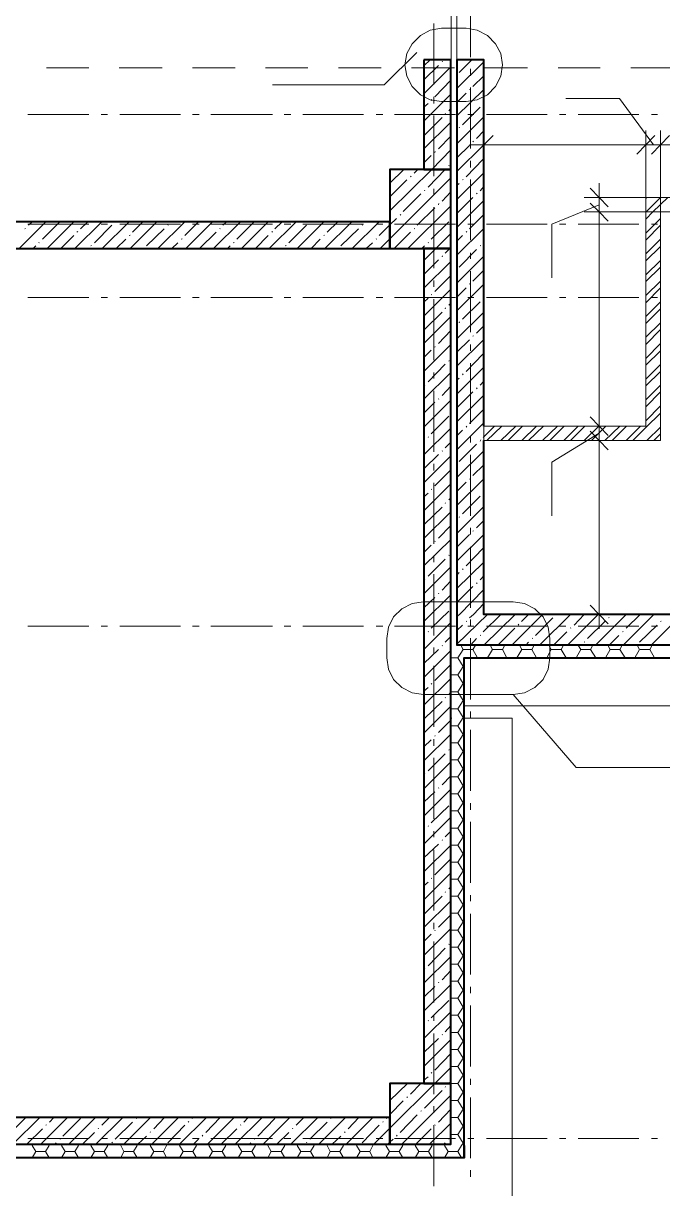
# Model space of a CAD drawing. Header units: millimetres. Extents: x -213547 to 415037, y -3642 to 106956.
# Drawn here: x -125657 to -120404, y 8437 to 18005 of the extents above; entities that cross this region are included whole.
import ezdxf

# ---------------------------------------------------------------- set-up
doc = ezdxf.new("R2010")
doc.units = ezdxf.units.MM

msp = doc.modelspace()

# ---------------------------------------------------------------- linework, layer by layer
at = {"lineweight": 9}
for points in [[(-122034.9, 12402), (-117980.7, 12402), (-117980.7, 4645.2), (-81234.7, 4645.2), (-81234.7, 27161.4), (-86394.6, 27161.4), (-95083.3, 27161.4), (-113278.4, 27161.4), (-113278.4, 32867.8), (-122094.2, 32867.8), (-122094.2, 32465.3)], [(-122136.6, 12300.3), (-122140.8, 12300.3), (-122140.8, 32367.9)], [(-122094.2, 32367.9), (-122094.2, 12893.4)], [(-121984.1, 17727.1), (-121984.1, 18231.2)], [(-122284.9, 17502.5), (-122284.9, 18002.4)], [(-122424.7, 17765.2), (-122691.5, 17498.3), (-123610.8, 17498.3)], [(-122365.3, 17655), (-122314.5, 17705.9)], [(-122094.2, 17697.4), (-122085.7, 17705.9)], [(-122077.3, 17600), (-121971.4, 17705.9)], [(-125466.3, 17638.1), (-125119, 17638.1)], [(-124869, 17638.1), (-124517.4, 17638.1)], [(-124267.5, 17638.1), (-123915.8, 17638.1)], [(-123665.9, 17638.1), (-123318.5, 17638.1)], [(-123068.6, 17638.1), (-122717, 17638.1)], [(-122467, 17638.1), (-122115.4, 17638.1)], [(-122365.3, 17540.7), (-122246.7, 17659.3)], [(-122365.3, 17426.3), (-122145.1, 17646.6)], [(-122217.1, 17688.9), (-122212.8, 17693.2)], [(-122094.2, 17468.6), (-121873.9, 17688.9)], [(-121984.1, 17574.6), (-121984.1, 17629.6)], [(-121865.5, 17638.1), (-121513.8, 17638.1)], [(-121263.9, 17638.1), (-120916.5, 17638.1)], [(-120666.6, 17638.1), (-120315, 17638.1)], [(-122276.4, 17400.9), (-122145.1, 17536.4)], [(-121962.9, 17485.6), (-121873.9, 17574.6)], [(-122365.3, 17201.8), (-122145.1, 17422)], [(-122094.2, 17244.1), (-121873.9, 17460.2)], [(-122094.2, 17354.3), (-122018, 17430.5)], [(-121992.5, 17460.2), (-121984.1, 17464.4)], [(-121984.1, 16977.2), (-121984.1, 17477.1)], [(-122365.3, 17316.1), (-122331.5, 17345.8)], [(-122306, 17371.2), (-122301.8, 17379.7)], [(-122284.9, 17345.8), (-122284.9, 17400.9)], [(-121878.2, 17345.8), (-121873.9, 17350)], [(-121200.4, 17388.2), (-120759.8, 17388.2), (-120480.2, 17006.9)], [(-125618.9, 17256.8), (-125119, 17256.8)], [(-125017.3, 17256.8), (-124966.5, 17256.8)], [(-124864.8, 17256.8), (-124364.9, 17256.8)], [(-124267.5, 17256.8), (-124212.4, 17256.8)], [(-124115, 17256.8), (-123610.8, 17256.8)], [(-123513.4, 17256.8), (-123458.3, 17256.8)], [(-123360.9, 17256.8), (-122861, 17256.8)], [(-122759.3, 17256.8), (-122704.3, 17256.8)], [(-122606.8, 17256.8), (-122106.9, 17256.8)], [(-122361.1, 17087.4), (-122217.1, 17231.4)], [(-122284.9, 16748.5), (-122284.9, 17248.4)], [(-122191.7, 17261.1), (-122187.4, 17265.3)], [(-122162, 17286.5), (-122145.1, 17307.7)], [(-122094.2, 17015.4), (-121873.9, 17235.6)], [(-122047.6, 17172.1), (-121903.6, 17316.1)], [(-122005.3, 17256.8), (-121954.4, 17256.8)], [(-121852.7, 17256.8), (-121352.9, 17256.8)], [(-121251.2, 17256.8), (-121200.4, 17256.8)], [(-121098.7, 17256.8), (-120598.8, 17256.8)], [(-120497.1, 17256.8), (-120446.3, 17256.8)], [(-122365.3, 16973), (-122145.1, 17193.3)], [(-122077.3, 17146.7), (-122073, 17150.9)], [(-122246.7, 16973), (-122145.1, 17078.9)], [(-121962.9, 17032.3), (-121958.7, 17036.5)], [(-121933.2, 17057.7), (-121873.9, 17121.3)], [(-121873.9, 17112.8), (-121873.9, 17006.9), (-121873.9, 16888.3)], [(-121047.8, 16456.2), (-120925, 16456.2), (-120420.9, 16456.2), (-120420.9, 17006.9), (-120420.9, 17125.5)], [(-121047.8, 16574.8), (-120925, 16574.8), (-120543.7, 16574.8), (-120543.7, 17006.9), (-120543.7, 17125.5)], [(-122644.9, 16464.6), (-122301.8, 16803.5), (-122145.1, 16964.5)], [(-122276.4, 16943.3), (-122272.1, 16951.8)], [(-122094.2, 16786.6), (-121873.9, 17006.9)], [(-122094.2, 16901), (-121992.5, 17002.6)], [(-121992.5, 17006.9), (-120543.7, 17006.9), (-120420.9, 17006.9), (-120162.4, 17006.9), (-119061, 17006.9), (-117129.2, 17006.9), (-115909.2, 17006.9)], [(-122365.3, 16858.6), (-122306, 16917.9)], [(-122018, 16744.2), (-121878.2, 16888.3)], [(-121984.1, 16820.5), (-121984.1, 16875.6)], [(-122644.9, 16693.4), (-122530.6, 16803.5)], [(-122475.5, 16744.2), (-122471.3, 16748.5)], [(-122445.8, 16773.9), (-122416.2, 16803.5)], [(-122331.5, 16659.5), (-122191.7, 16803.5)], [(-122162, 16833.2), (-122157.8, 16837.4)], [(-122094.2, 16557.8), (-121873.9, 16778.1)], [(-122725.4, 16155.4), (-122644.9, 16235.9), (-122145.1, 16735.8)], [(-122644.9, 16579), (-122505.1, 16718.8)], [(-122094.2, 16672.2), (-122077.3, 16689.2)], [(-122047.6, 16718.8), (-122043.4, 16723)], [(-121984.1, 16223.2), (-121984.1, 16723)], [(-121903.6, 16629.8), (-121873.9, 16663.7)], [(-120925, 16693.4), (-120925, 16456.2), (-120925, 14698.1), (-120925, 14579.5), (-120925, 13033.2)], [(-122534.8, 16460.4), (-122390.8, 16604.4)], [(-122361.1, 16629.8), (-122356.9, 16634.1)], [(-122284.9, 16596), (-122284.9, 16646.8)], [(-122217.1, 16545.1), (-122145.1, 16621.4)], [(-122094.2, 16443.4), (-121962.9, 16574.8)], [(-121933.2, 16604.4), (-121929, 16608.7)], [(-120543.7, 16451.9), (-120539.5, 16456.2), (-120420.9, 16574.8)], [(-120543.7, 16566.3), (-120535.2, 16574.8)], [(-120543.7, 16396.8), (-120484.4, 16456.2), (-120361.6, 16574.8)], [(-122496.7, 16155.4), (-122145.1, 16507)], [(-122420.4, 16346), (-122276.4, 16490)], [(-122284.9, 15994.4), (-122284.9, 16494.3)], [(-122246.7, 16515.5), (-122242.5, 16523.9)], [(-122094.2, 16329.1), (-121873.9, 16549.4)], [(-121314.7, 15913.9), (-121314.7, 16354.5), (-120925, 16515.5)], [(-125690.9, 16155.4), (-125470.6, 16375.7)], [(-125614.6, 16346), (-125585, 16375.7)], [(-125500.2, 16231.6), (-125356.2, 16375.7)], [(-125462.1, 16155.4), (-125241.8, 16375.7)], [(-125233.3, 16155.4), (-125013.1, 16375.7)], [(-125186.7, 16316.4), (-125127.4, 16375.7)], [(-125008.8, 16155.4), (-124788.5, 16375.7)], [(-124902.9, 16375.7), (-124898.7, 16375.7)], [(-124780.1, 16155.4), (-124559.8, 16375.7)], [(-124758.9, 16290.9), (-124674.2, 16375.7)], [(-124551.3, 16155.4), (-124331, 16375.7)], [(-124445.4, 16375.7), (-124445.4, 16375.7)], [(-124331, 16261.3), (-124216.6, 16375.7)], [(-124322.5, 16155.4), (-124102.2, 16375.7)], [(-124093.8, 16155.4), (-123873.5, 16375.7)], [(-124017.5, 16346), (-123987.9, 16375.7)], [(-123903.1, 16231.6), (-123759.1, 16375.7)], [(-123865, 16155.4), (-123644.7, 16375.7)], [(-123636.2, 16155.4), (-123416, 16375.7)], [(-123589.6, 16316.4), (-123530.3, 16375.7)], [(-123407.5, 16155.4), (-123187.2, 16375.7)], [(-123301.6, 16375.7), (-123301.6, 16375.7)], [(-123178.7, 16155.4), (-122958.4, 16375.7)], [(-123161.8, 16290.9), (-123072.8, 16375.7)], [(-122954.2, 16155.4), (-122733.9, 16375.7)], [(-122848.3, 16375.7), (-122848.3, 16375.7)], [(-122733.9, 16261.3), (-122644.9, 16350.2), (-122589.9, 16401.1)], [(-122560.2, 16430.7), (-122556, 16435)], [(-122306, 16231.6), (-122162, 16375.7)], [(-121992.5, 16316.4), (-121873.9, 16435)], [(-120543.7, 16282.5), (-120420.9, 16401.1)], [(-125644.3, 16316.4), (-125640, 16320.6)], [(-125618.9, 16354.5), (-125119, 16354.5)], [(-125216.4, 16290.9), (-125207.9, 16295.2)], [(-125072.4, 16202), (-124928.3, 16346)], [(-125017.3, 16354.5), (-124966.5, 16354.5)], [(-124864.8, 16354.5), (-124364.9, 16354.5)], [(-124788.5, 16261.3), (-124780.1, 16265.5)], [(-124644.5, 16176.6), (-124500.5, 16316.4)], [(-124470.8, 16346), (-124466.6, 16350.2)], [(-124267.5, 16354.5), (-124212.4, 16354.5)], [(-124208.2, 16155.4), (-124072.6, 16290.9)], [(-124115, 16354.5), (-123610.8, 16354.5)], [(-124042.9, 16316.4), (-124038.7, 16320.6)], [(-123615.1, 16290.9), (-123610.8, 16295.2)], [(-123513.4, 16354.5), (-123458.3, 16354.5)], [(-123475.3, 16202), (-123331.2, 16346)], [(-123360.9, 16354.5), (-122861, 16354.5)], [(-123187.2, 16261.3), (-123183, 16265.5)], [(-123047.4, 16176.6), (-122903.4, 16316.4)], [(-122873.7, 16346), (-122869.5, 16350.2)], [(-122759.3, 16354.5), (-122704.3, 16354.5)], [(-122611.1, 16155.4), (-122475.5, 16290.9)], [(-122606.8, 16354.5), (-122106.9, 16354.5)], [(-122445.8, 16316.4), (-122441.6, 16320.6)], [(-122365.3, 16057.9), (-122267.9, 16155.4), (-122145.1, 16278.2)], [(-122094.2, 16100.3), (-121873.9, 16320.6)], [(-122018, 16290.9), (-122013.7, 16295.2)], [(-122005.3, 16354.5), (-121954.4, 16354.5)], [(-121852.7, 16354.5), (-121352.9, 16354.5)], [(-121251.2, 16354.5), (-121200.4, 16354.5)], [(-121098.7, 16354.5), (-120598.8, 16354.5)], [(-120543.7, 16223.2), (-120420.9, 16346)], [(-120497.1, 16354.5), (-120446.3, 16354.5)], [(-125576.5, 16155.4), (-125555.3, 16176.6)], [(-125529.9, 16202), (-125525.7, 16206.2)], [(-125347.7, 16155.4), (-125241.8, 16261.3)], [(-125102, 16176.6), (-125097.8, 16180.8)], [(-124894.4, 16155.4), (-124814, 16231.6)], [(-124436.9, 16155.4), (-124386.1, 16202)], [(-124360.7, 16231.6), (-124352.2, 16235.9)], [(-123979.4, 16155.4), (-123958.2, 16176.6)], [(-123932.8, 16202), (-123924.3, 16206.2)], [(-123750.6, 16155.4), (-123644.7, 16261.3)], [(-123504.9, 16176.6), (-123496.4, 16180.8)], [(-123293.1, 16155.4), (-123216.9, 16231.6)], [(-122839.8, 16155.4), (-122789, 16202)], [(-122759.3, 16231.6), (-122755.1, 16235.9)], [(-122382.3, 16155.4), (-122361.1, 16176.6)], [(-122331.5, 16202), (-122327.2, 16206.2)], [(-122094.2, 16214.7), (-122047.6, 16261.3)], [(-121903.6, 16176.6), (-121899.3, 16180.8)], [(-121878.2, 16202), (-121873.9, 16206.2)], [(-120543.7, 16113), (-120420.9, 16231.6)], [(-120543.7, 16053.7), (-120420.9, 16172.3)], [(-122217.1, 16087.6), (-122212.8, 16096.1)], [(-122191.7, 16117.2), (-122153.5, 16155.4), (-122145.1, 16163.8)], [(-122094.2, 15871.5), (-121873.9, 16091.8)], [(-122077.3, 16002.9), (-121933.2, 16146.9)], [(-121984.1, 16070.7), (-121984.1, 16121.5)], [(-122365.3, 15943.6), (-122246.7, 16062.2)], [(-122365.3, 15829.2), (-122145.1, 16049.5)], [(-120543.7, 15939.3), (-120420.9, 16057.9)], [(-120543.7, 15884.3), (-120420.9, 16002.9)], [(-122284.9, 15841.9), (-122284.9, 15892.7)], [(-122276.4, 15803.8), (-122145.1, 15935.1)], [(-121984.1, 15469.1), (-121984.1, 15969)], [(-121962.9, 15888.5), (-121873.9, 15977.5)], [(-120543.7, 15769.9), (-120420.9, 15888.5)], [(-122365.3, 15600.4), (-122145.1, 15820.7)], [(-122094.2, 15642.8), (-121873.9, 15863.1)], [(-122094.2, 15757.2), (-122018, 15833.4)], [(-121992.5, 15863.1), (-121984.1, 15867.3)], [(-120543.7, 15710.6), (-120420.9, 15833.4)], [(-125618.9, 15752.9), (-125119, 15752.9)], [(-125017.3, 15752.9), (-124966.5, 15752.9)], [(-124864.8, 15752.9), (-124364.9, 15752.9)], [(-124267.5, 15752.9), (-124212.4, 15752.9)], [(-124115, 15752.9), (-123610.8, 15752.9)], [(-123513.4, 15752.9), (-123458.3, 15752.9)], [(-123360.9, 15752.9), (-122861, 15752.9)], [(-122759.3, 15752.9), (-122704.3, 15752.9)], [(-122606.8, 15752.9), (-122106.9, 15752.9)], [(-122365.3, 15714.8), (-122331.5, 15748.7)], [(-122306, 15774.1), (-122301.8, 15778.3)], [(-122284.9, 15240.3), (-122284.9, 15740.2)], [(-122162, 15689.4), (-122145.1, 15706.3)], [(-122047.6, 15575), (-121903.6, 15719)], [(-122005.3, 15752.9), (-121954.4, 15752.9)], [(-121878.2, 15748.7), (-121873.9, 15748.7)], [(-121852.7, 15752.9), (-121352.9, 15752.9)], [(-121251.2, 15752.9), (-121200.4, 15752.9)], [(-121098.7, 15752.9), (-120598.8, 15752.9)], [(-120543.7, 15596.2), (-120420.9, 15719)], [(-120497.1, 15752.9), (-120446.3, 15752.9)], [(-122365.3, 15375.9), (-122145.1, 15596.2)], [(-122361.1, 15490.3), (-122217.1, 15634.3)], [(-122191.7, 15659.7), (-122187.4, 15668.2)], [(-122094.2, 15414), (-121873.9, 15634.3)], [(-120543.7, 15541.1), (-120420.9, 15659.7)], [(-122077.3, 15545.3), (-122073, 15553.8)], [(-121933.2, 15460.6), (-121873.9, 15519.9)], [(-120543.7, 15426.7), (-120420.9, 15545.3)], [(-122246.7, 15375.9), (-122145.1, 15481.8)], [(-122094.2, 15189.5), (-121873.9, 15409.8)], [(-122094.2, 15303.9), (-121992.5, 15405.5)], [(-121962.9, 15435.2), (-121958.7, 15439.4)], [(-120543.7, 15367.4), (-120420.9, 15490.3)], [(-122365.3, 15147.1), (-122145.1, 15367.4)], [(-122365.3, 15261.5), (-122306, 15320.8)], [(-122276.4, 15346.2), (-122272.1, 15350.5)], [(-121984.1, 15316.6), (-121984.1, 15367.4)], [(-120543.7, 15253), (-120420.9, 15375.9)], [(-120543.7, 15198), (-120420.9, 15316.6)], [(-122162, 15231.9), (-122157.8, 15236.1)], [(-122018, 15147.1), (-121878.2, 15291.2)], [(-121984.1, 14715), (-121984.1, 15214.9)], [(-122365.3, 14918.4), (-122145.1, 15138.7)], [(-122331.5, 15062.4), (-122191.7, 15206.4)], [(-122284.9, 15087.8), (-122284.9, 15138.7)], [(-122094.2, 14960.7), (-121873.9, 15181)], [(-122047.6, 15117.5), (-122043.4, 15125.9)], [(-120543.7, 15083.6), (-120420.9, 15202.2)], [(-120543.7, 15028.5), (-120420.9, 15147.1)], [(-122361.1, 15032.7), (-122356.9, 15037)], [(-122217.1, 14948), (-122145.1, 15024.3)], [(-122094.2, 15075.1), (-122077.3, 15092.1)], [(-121903.6, 15032.7), (-121873.9, 15066.6)], [(-120543.7, 14914.1), (-120420.9, 15032.7)], [(-122284.9, 14486.3), (-122284.9, 14986.1)], [(-122094.2, 14846.3), (-121962.9, 14977.7)], [(-122094.2, 14732), (-121873.9, 14952.3)], [(-121933.2, 15003.1), (-121929, 15011.6)], [(-120543.7, 14854.8), (-120420.9, 14977.7)], [(-122365.3, 14689.6), (-122145.1, 14909.9)], [(-122365.3, 14804), (-122276.4, 14892.9)], [(-122246.7, 14918.4), (-122242.5, 14922.6)], [(-121992.5, 14719.3), (-121873.9, 14837.9)], [(-120543.7, 14740.4), (-120420.9, 14863.3)], [(-122306, 14634.5), (-122162, 14778.6)], [(-120649.6, 14579.5), (-120543.7, 14685.4), (-120420.9, 14804)], [(-122365.3, 14460.8), (-122145.1, 14681.1)], [(-122094.2, 14503.2), (-121873.9, 14723.5)], [(-122094.2, 14617.6), (-122047.6, 14664.2)], [(-122018, 14689.6), (-122013.7, 14698.1)], [(-121873.9, 14609.1), (-121785, 14698.1)], [(-121848.5, 14579.5), (-121725.7, 14698.1)], [(-121734.1, 14579.5), (-121611.3, 14698.1)], [(-121674.8, 14579.5), (-121556.2, 14698.1)], [(-121560.4, 14579.5), (-121441.8, 14698.1)], [(-121505.4, 14579.5), (-121382.5, 14698.1)], [(-121391, 14579.5), (-121268.1, 14698.1)], [(-121331.7, 14579.5), (-121213.1, 14698.1)], [(-121314.7, 13961), (-121314.7, 14401.5), (-120925, 14638.8)], [(-121217.3, 14579.5), (-121098.7, 14698.1)], [(-121162.2, 14579.5), (-121043.6, 14698.1)], [(-121047.8, 14579.5), (-120929.2, 14698.1)], [(-120819.1, 14698.1), (-120925, 14698.1), (-121047.8, 14698.1)], [(-120988.5, 14579.5), (-120869.9, 14698.1)], [(-120878.4, 14579.5), (-120755.5, 14698.1)], [(-120819.1, 14579.5), (-120700.5, 14698.1)], [(-120704.7, 14579.5), (-120586.1, 14698.1)], [(-120535.2, 14579.5), (-120420.9, 14689.6)], [(-122365.3, 14575.2), (-122361.1, 14575.2)], [(-122331.5, 14604.9), (-122327.2, 14609.1)], [(-122191.7, 14520.1), (-122145.1, 14566.7)], [(-122077.3, 14405.8), (-121933.2, 14549.8)], [(-121984.1, 14562.5), (-121984.1, 14613.3)], [(-121903.6, 14575.2), (-121899.3, 14583.7)], [(-121878.2, 14604.9), (-121873.9, 14609.1)], [(-120819.1, 14579.5), (-120925, 14579.5), (-121047.8, 14579.5)], [(-120475.9, 14579.5), (-120420.9, 14634.5)], [(-122365.3, 14346.5), (-122246.7, 14465.1)], [(-122365.3, 14232.1), (-122145.1, 14452.4)], [(-122217.1, 14490.5), (-122212.8, 14494.7)], [(-122094.2, 14274.4), (-121873.9, 14494.7)], [(-121984.1, 13961), (-121984.1, 14460.8)], [(-122284.9, 14333.7), (-122284.9, 14388.8)], [(-121962.9, 14291.4), (-121873.9, 14380.3)], [(-122276.4, 14206.7), (-122145.1, 14338)], [(-122094.2, 14045.7), (-121873.9, 14266)], [(-121992.5, 14261.7), (-121984.1, 14266)], [(-122365.3, 14003.3), (-122145.1, 14223.6)], [(-122306, 14177), (-122301.8, 14181.2)], [(-122284.9, 13732.2), (-122284.9, 14232.1)], [(-122094.2, 14160.1), (-122018, 14236.3)], [(-122365.3, 14117.7), (-122331.5, 14147.4)], [(-122191.7, 14062.6), (-122187.4, 14066.9)], [(-122162, 14092.3), (-122145.1, 14109.2)], [(-122047.6, 13977.9), (-121903.6, 14121.9)], [(-121878.2, 14147.4), (-121873.9, 14151.6)], [(-122365.3, 13774.6), (-122145.1, 13994.8)], [(-122361.1, 13893.2), (-122217.1, 14033)], [(-122094.2, 13816.9), (-121873.9, 14037.2)], [(-122246.7, 13778.8), (-122145.1, 13880.5)], [(-122077.3, 13948.2), (-122073, 13952.5)], [(-121933.2, 13863.5), (-121873.9, 13922.8)], [(-122094.2, 13588.2), (-121873.9, 13808.4)], [(-122094.2, 13702.5), (-121992.5, 13808.4)], [(-121984.1, 13808.4), (-121984.1, 13863.5)], [(-121962.9, 13833.9), (-121958.7, 13838.1)], [(-122365.3, 13550), (-122145.1, 13766.1)], [(-122365.3, 13660.2), (-122306, 13719.5)], [(-122276.4, 13749.1), (-122272.1, 13753.4)], [(-122018, 13550), (-121878.2, 13694.1)], [(-121984.1, 13206.9), (-121984.1, 13706.8)], [(-122331.5, 13465.3), (-122191.7, 13605.1)], [(-122284.9, 13579.7), (-122284.9, 13634.8)], [(-122162, 13634.8), (-122157.8, 13639)], [(-122365.3, 13321.3), (-122145.1, 13541.6)], [(-122094.2, 13363.6), (-121873.9, 13579.7)], [(-122094.2, 13473.8), (-122077.3, 13495)], [(-122047.6, 13520.4), (-122043.4, 13524.6)], [(-122361.1, 13435.6), (-122356.9, 13439.9)], [(-122284.9, 12978.1), (-122284.9, 13482.2)], [(-122217.1, 13350.9), (-122145.1, 13427.2)], [(-121933.2, 13406), (-121929, 13410.2)], [(-121903.6, 13435.6), (-121873.9, 13469.5)], [(-122365.3, 13092.5), (-122145.1, 13312.8)], [(-122246.7, 13321.3), (-122242.5, 13325.5)], [(-122094.2, 13249.2), (-121962.9, 13380.6)], [(-122094.2, 13134.9), (-122073, 13151.8), (-121873.9, 13355.2)], [(-122365.3, 13206.9), (-122276.4, 13291.6)], [(-121992.5, 13122.2), (-121958.7, 13151.8), (-121873.9, 13240.8)], [(-122306, 13037.4), (-122162, 13177.2)], [(-122094.2, 12906.1), (-121844.3, 13151.8)], [(-121984.1, 13054.4), (-121984.1, 13109.4)], [(-121878.2, 13007.8), (-121734.1, 13151.8)], [(-121869.7, 12901.9), (-121615.5, 13151.8)], [(-121640.9, 12901.9), (-121391, 13151.8)], [(-121564.7, 13092.5), (-121505.4, 13151.8)], [(-121450.3, 12978.1), (-121306.3, 13122.2)], [(-121412.2, 12901.9), (-121162.2, 13151.8)], [(-121276.6, 13151.8), (-121276.6, 13151.8)], [(-121183.4, 12901.9), (-120933.5, 13151.8)], [(-121132.6, 13062.8), (-121047.8, 13151.8)], [(-120819.1, 13151.8), (-120925, 13151.8), (-121047.8, 13151.8)], [(-120954.6, 12901.9), (-120704.7, 13151.8)], [(-120848.7, 13122.2), (-120844.5, 13126.4)], [(-120819.1, 13151.8), (-120819.1, 13151.8)], [(-120725.9, 12901.9), (-120475.9, 13151.8)], [(-120704.7, 13037.4), (-120590.3, 13151.8)], [(-120497.1, 12901.9), (-120247.2, 13151.8)], [(-125618.9, 13054.4), (-125119, 13054.4)], [(-125017.3, 13054.4), (-124966.5, 13054.4)], [(-124864.8, 13054.4), (-124364.9, 13054.4)], [(-124267.5, 13054.4), (-124212.4, 13054.4)], [(-124115, 13054.4), (-123610.8, 13054.4)], [(-123513.4, 13054.4), (-123458.3, 13054.4)], [(-123360.9, 13054.4), (-122861, 13054.4)], [(-122759.3, 13054.4), (-122704.3, 13054.4)], [(-122606.8, 13054.4), (-122106.9, 13054.4)], [(-122365.3, 12863.7), (-122145.1, 13084)], [(-122094.2, 13020.5), (-122047.6, 13062.8)], [(-122018, 13092.5), (-122013.7, 13096.7)], [(-122005.3, 13054.4), (-121954.4, 13054.4)], [(-121852.7, 13054.4), (-121352.9, 13054.4)], [(-121755.3, 12901.9), (-121619.7, 13037.4)], [(-121590.1, 13062.8), (-121585.9, 13071.3)], [(-121251.2, 13054.4), (-121200.4, 13054.4)], [(-121162.2, 13037.4), (-121158, 13041.7)], [(-121098.7, 13054.4), (-120598.8, 13054.4)], [(-121022.4, 12952.7), (-120878.4, 13092.5)], [(-120594.6, 12923), (-120450.5, 13062.8)], [(-120497.1, 13054.4), (-120446.3, 13054.4)], [(-120420.9, 13092.5), (-120416.6, 13096.7)], [(-122365.3, 12978.1), (-122361.1, 12978.1)], [(-122331.5, 13007.8), (-122327.2, 13012)], [(-122191.7, 12923), (-122145.1, 12969.6)], [(-121984.1, 12452.8), (-121984.1, 12956.9)], [(-121979.8, 12901.9), (-121933.2, 12952.7)], [(-121903.6, 12978.1), (-121899.3, 12982.4)], [(-121526.5, 12901.9), (-121505.4, 12923)], [(-121475.7, 12952.7), (-121471.5, 12956.9)], [(-121297.8, 12901.9), (-121191.9, 13007.8)], [(-121047.8, 12923), (-121043.6, 12927.3)], [(-120840.3, 12901.9), (-120764, 12978.1)], [(-120734.4, 13007.8), (-120730.1, 13012)], [(-122365.3, 12749.4), (-122246.7, 12863.7)], [(-122365.3, 12635), (-122145.1, 12855.3)], [(-122284.9, 12825.6), (-122284.9, 12880.7)], [(-122217.1, 12893.4), (-122212.8, 12897.6)], [(-122043.4, 12863.7), (-122085.7, 12796), (-122136.6, 12796), (-122085.7, 12796), (-122043.4, 12723.9), (-122034.9, 12723.9)], [(-122060.3, 12893.4), (-122043.4, 12863.7), (-121962.9, 12863.7), (-121924.8, 12796)], [(-121962.9, 12863.7), (-121945.9, 12893.4)], [(-121844.3, 12796), (-121801.9, 12863.7)], [(-121818.9, 12893.4), (-121801.9, 12863.7), (-121721.4, 12863.7), (-121683.3, 12796)], [(-121721.4, 12863.7), (-121704.5, 12893.4)], [(-121602.8, 12796), (-121560.4, 12863.7)], [(-121577.4, 12893.4), (-121560.4, 12863.7), (-121479.9, 12863.7), (-121441.8, 12796)], [(-121479.9, 12863.7), (-121463, 12893.4)], [(-121357.1, 12796), (-121319, 12863.7)], [(-121335.9, 12893.4), (-121319, 12863.7), (-121238.5, 12863.7), (-121196.1, 12796)], [(-121238.5, 12863.7), (-121221.5, 12893.4)], [(-121115.6, 12796), (-121077.5, 12863.7)], [(-121094.4, 12893.4), (-121077.5, 12863.7), (-120997, 12863.7), (-120954.6, 12796)], [(-120997, 12863.7), (-120980.1, 12893.4)], [(-120874.2, 12796), (-120836, 12863.7)], [(-120853, 12893.4), (-120836, 12863.7), (-120755.5, 12863.7), (-120713.2, 12796)], [(-120755.5, 12863.7), (-120738.6, 12893.4)], [(-120632.7, 12796), (-120594.6, 12863.7), (-120611.5, 12893.4)], [(-120590.3, 12863.7), (-120509.8, 12863.7), (-120471.7, 12796)], [(-120509.8, 12863.7), (-120492.9, 12893.4)], [(-122284.9, 12228.3), (-122284.9, 12728.2)], [(-122276.4, 12609.6), (-122145.1, 12740.9)], [(-122085.7, 12796), (-122085.7, 12796)], [(-122034.9, 8792.6), (-122034.9, 12791.7), (-117591, 12791.7), (-117591, 5145.1)], [(-121924.8, 12796), (-121924.8, 12796)], [(-121844.3, 12796), (-121844.3, 12796)], [(-121683.3, 12796), (-121683.3, 12796)], [(-121602.8, 12796), (-121602.8, 12796)], [(-121441.8, 12796), (-121441.8, 12796)], [(-121357.1, 12796), (-121357.1, 12796)], [(-121196.1, 12796), (-121196.1, 12796)], [(-121115.6, 12796), (-121115.6, 12796)], [(-120954.6, 12796), (-120954.6, 12796)], [(-120874.2, 12796), (-120874.2, 12796)], [(-120713.2, 12796), (-120713.2, 12796)], [(-120632.7, 12796), (-120632.7, 12796)], [(-120471.7, 12796), (-120471.7, 12796)], [(-122136.6, 12656.2), (-122085.7, 12656.2), (-122043.4, 12584.1), (-122034.9, 12584.1)], [(-122085.7, 12656.2), (-122043.4, 12723.9)], [(-122365.3, 12406.2), (-122145.1, 12626.5)], [(-122365.3, 12520.6), (-122331.5, 12550.2)], [(-122306, 12579.9), (-122301.8, 12584.1)], [(-122085.7, 12516.4), (-122043.4, 12584.1)], [(-122191.7, 12465.5), (-122187.4, 12469.8)], [(-122162, 12495.2), (-122145.1, 12512.1)], [(-122136.6, 12516.4), (-122085.7, 12516.4), (-122043.4, 12444.3), (-122034.9, 12444.3)], [(-122085.7, 12376.6), (-122043.4, 12444.3)], [(-119836.2, 11893.6), (-121115.6, 11893.6), (-121632.5, 12495.2)], [(-122365.3, 12177.5), (-122145.1, 12397.7)], [(-122361.1, 12296.1), (-122217.1, 12435.9)], [(-122136.6, 12376.6), (-122085.7, 12376.6), (-122043.4, 12304.5), (-122034.9, 12304.5)], [(-121984.1, 12300.3), (-121984.1, 12355.4)], [(-168333.9, 5043.4), (-168333.9, 4645.2), (-130647.4, 4645.2), (-130647.4, 8301.2), (-121640.9, 8301.2), (-121640.9, 12300.3), (-122034.9, 12300.3)], [(-122246.7, 12181.7), (-122145.1, 12283.4)], [(-122085.7, 12236.8), (-122043.4, 12304.5)], [(-122365.3, 11948.7), (-122145.1, 12169)], [(-122276.4, 12152), (-122272.1, 12156.3)], [(-122136.6, 12236.8), (-122085.7, 12236.8), (-122043.4, 12164.7), (-122034.9, 12164.7)], [(-122085.7, 12097), (-122043.4, 12164.7)], [(-121984.1, 11703), (-121984.1, 12202.9)], [(-122365.3, 12063.1), (-122306, 12122.4)], [(-122284.9, 12071.5), (-122284.9, 12126.6)], [(-122136.6, 12097), (-122085.7, 12097), (-122043.4, 12024.9), (-122034.9, 12024.9)], [(-122331.5, 11868.2), (-122191.7, 12008)], [(-122284.9, 11474.2), (-122284.9, 11974.1)], [(-122162, 12037.7), (-122157.8, 12041.9)], [(-122085.7, 11957.2), (-122043.4, 12024.9)], [(-122365.3, 11719.9), (-122145.1, 11940.2)], [(-122136.6, 11957.2), (-122085.7, 11957.2), (-122043.4, 11885.1), (-122034.9, 11885.1)], [(-122085.7, 11817.4), (-122043.4, 11885.1)], [(-122361.1, 11838.5), (-122356.9, 11842.8)], [(-122217.1, 11753.8), (-122145.1, 11825.8)], [(-122136.6, 11817.4), (-122085.7, 11817.4), (-122043.4, 11745.3), (-122034.9, 11745.3)], [(-122365.3, 11495.4), (-122145.1, 11715.7)], [(-122365.3, 11609.8), (-122276.4, 11694.5)], [(-122246.7, 11724.2), (-122242.5, 11728.4)], [(-122136.6, 11677.6), (-122085.7, 11677.6), (-122043.4, 11605.5), (-122034.9, 11605.5)], [(-122085.7, 11677.6), (-122043.4, 11745.3)], [(-122306, 11440.3), (-122162, 11580.1)], [(-122085.7, 11537.8), (-122043.4, 11605.5)], [(-121984.1, 11546.2), (-121984.1, 11601.3)], [(-122365.3, 11266.6), (-122145.1, 11486.9)], [(-122136.6, 11537.8), (-122085.7, 11537.8), (-122043.4, 11465.7), (-122034.9, 11465.7)], [(-122331.5, 11410.7), (-122327.2, 11414.9)], [(-122136.6, 11398), (-122085.7, 11398), (-122043.4, 11325.9), (-122034.9, 11325.9)], [(-122085.7, 11398), (-122043.4, 11465.7)], [(-121984.1, 10948.9), (-121984.1, 11448.8)], [(-122365.3, 11381), (-122361.1, 11381)], [(-122284.9, 11321.7), (-122284.9, 11372.5)], [(-122217.1, 11296.3), (-122212.8, 11300.5)], [(-122191.7, 11325.9), (-122145.1, 11372.5)], [(-122085.7, 11258.2), (-122043.4, 11325.9)], [(-122365.3, 11152.3), (-122246.7, 11266.6)], [(-122365.3, 11037.9), (-122145.1, 11258.2)], [(-122284.9, 10720.1), (-122284.9, 11220)], [(-122136.6, 11258.2), (-122085.7, 11258.2), (-122043.4, 11186.1), (-122034.9, 11186.1)], [(-122276.4, 11012.5), (-122145.1, 11143.8)], [(-122136.6, 11118.4), (-122085.7, 11118.4), (-122043.4, 11046.3), (-122034.9, 11046.3)], [(-122085.7, 11118.4), (-122043.4, 11186.1)], [(-122365.3, 10809.1), (-122145.1, 11029.4)], [(-122085.7, 10978.6), (-122043.4, 11046.3)], [(-122365.3, 10923.5), (-122331.5, 10953.1)], [(-122306, 10982.8), (-122301.8, 10987)], [(-122162, 10898.1), (-122145.1, 10915)], [(-122136.6, 10978.6), (-122085.7, 10978.6), (-122043.4, 10906.5), (-122034.9, 10906.5)], [(-122361.1, 10694.7), (-122217.1, 10838.8)], [(-122191.7, 10868.4), (-122187.4, 10872.7)], [(-122136.6, 10838.8), (-122085.7, 10838.8), (-122043.4, 10766.7), (-122034.9, 10766.7)], [(-122085.7, 10838.8), (-122043.4, 10906.5)], [(-121984.1, 10796.4), (-121984.1, 10847.2)], [(-122365.3, 10580.3), (-122145.1, 10800.6)], [(-122085.7, 10699), (-122043.4, 10766.7)], [(-122246.7, 10584.6), (-122145.1, 10686.3)], [(-122136.6, 10699), (-122085.7, 10699), (-122043.4, 10626.9), (-122034.9, 10626.9)], [(-122085.7, 10559.2), (-122043.4, 10626.9)], [(-121984.1, 10194.8), (-121984.1, 10694.7)], [(-122365.3, 10351.6), (-122145.1, 10571.9)], [(-122365.3, 10466), (-122306, 10525.3)], [(-122284.9, 10567.6), (-122284.9, 10618.5)], [(-122276.4, 10554.9), (-122272.1, 10559.2)], [(-122136.6, 10559.2), (-122085.7, 10559.2), (-122043.4, 10487.1), (-122034.9, 10487.1)], [(-122284.9, 9966.1), (-122284.9, 10466)], [(-122162, 10440.5), (-122157.8, 10444.8)], [(-122085.7, 10419.4), (-122043.4, 10487.1)], [(-122365.3, 10122.8), (-122145.1, 10343.1)], [(-122331.5, 10266.9), (-122191.7, 10410.9)], [(-122136.6, 10419.4), (-122085.7, 10419.4), (-122043.4, 10347.4), (-122034.9, 10347.4)], [(-122085.7, 10279.6), (-122043.4, 10347.4)], [(-122361.1, 10241.4), (-122356.9, 10245.7)], [(-122136.6, 10279.6), (-122085.7, 10279.6), (-122043.4, 10207.6), (-122034.9, 10207.6)], [(-122217.1, 10152.5), (-122145.1, 10228.7)], [(-122085.7, 10139.8), (-122043.4, 10207.6)], [(-122365.3, 9894.1), (-122145.1, 10114.4)], [(-122365.3, 10008.4), (-122276.4, 10097.4)], [(-122246.7, 10127.1), (-122242.5, 10131.3)], [(-122136.6, 10139.8), (-122085.7, 10139.8), (-122043.4, 10067.8), (-122034.9, 10067.8)], [(-122085.7, 10000), (-122043.4, 10067.8)], [(-121984.1, 10042.3), (-121984.1, 10093.2)], [(-122306, 9839), (-122162, 9983)], [(-122136.6, 10000), (-122085.7, 10000), (-122043.4, 9928), (-122034.9, 9928)], [(-122365.3, 9669.5), (-122145.1, 9889.8)], [(-122284.9, 9813.6), (-122284.9, 9864.4)], [(-122136.6, 9860.2), (-122085.7, 9860.2), (-122043.4, 9788.2), (-122034.9, 9788.2)], [(-122085.7, 9860.2), (-122043.4, 9928)], [(-121984.1, 9440.8), (-121984.1, 9940.7)], [(-122365.3, 9779.7), (-122361.1, 9783.9)], [(-122331.5, 9813.6), (-122327.2, 9817.8)], [(-122191.7, 9724.6), (-122145.1, 9775.4)], [(-122085.7, 9720.4), (-122043.4, 9788.2)], [(-122365.3, 9555.2), (-122246.7, 9669.5)], [(-122284.9, 9212), (-122284.9, 9711.9)], [(-122217.1, 9699.2), (-122212.8, 9703.4)], [(-122136.6, 9720.4), (-122085.7, 9720.4), (-122043.4, 9648.4), (-122034.9, 9648.4)], [(-122365.3, 9440.8), (-122145.1, 9661.1)], [(-122136.6, 9580.6), (-122085.7, 9580.6), (-122043.4, 9508.6), (-122034.9, 9508.6)], [(-122085.7, 9580.6), (-122043.4, 9648.4)], [(-122276.4, 9411.1), (-122145.1, 9546.7)], [(-122085.7, 9440.8), (-122043.4, 9508.6)], [(-122776.3, 8801.1), (-122644.9, 8932.4), (-122276.4, 9301), (-122145.1, 9432.3)], [(-122306, 9385.7), (-122301.8, 9389.9)], [(-122136.6, 9440.8), (-122085.7, 9440.8), (-122043.4, 9368.8), (-122034.9, 9368.8)], [(-122644.9, 9161.2), (-122500.9, 9301)], [(-122619.5, 9296.7), (-122615.3, 9301)], [(-122475.5, 9212), (-122390.8, 9301)], [(-122365.3, 9326.4), (-122331.5, 9356)], [(-122162, 9296.7), (-122162, 9301), (-122145.1, 9317.9)], [(-122136.6, 9301), (-122085.7, 9301), (-122043.4, 9229), (-122034.9, 9229)], [(-122085.7, 9301), (-122043.4, 9368.8)], [(-121984.1, 9288.3), (-121984.1, 9339.1)], [(-122547.5, 8801.1), (-122145.1, 9203.5)], [(-122505.1, 9186.6), (-122500.9, 9190.8)], [(-122361.1, 9097.6), (-122217.1, 9241.7)], [(-122191.7, 9271.3), (-122187.4, 9275.6)], [(-122085.7, 9161.2), (-122043.4, 9229)], [(-121984.1, 8686.7), (-121984.1, 9186.6)], [(-122644.9, 9046.8), (-122534.8, 9156.9)], [(-122284.9, 9059.5), (-122284.9, 9114.6)], [(-122136.6, 9161.2), (-122085.7, 9161.2), (-122043.4, 9089.2), (-122034.9, 9089.2)], [(-125758.7, 8898.5), (-125635.8, 9021.4)], [(-125741.7, 8801.1), (-125521.4, 9021.4)], [(-125512.9, 8801.1), (-125292.7, 9021.4)], [(-125440.9, 8983.2), (-125407, 9021.4)], [(-125330.8, 8868.9), (-125186.7, 9012.9)], [(-125284.2, 8801.1), (-125063.9, 9021.4)], [(-125059.7, 8801.1), (-124839.4, 9021.4)], [(-125013.1, 8957.8), (-124949.5, 9021.4)], [(-124830.9, 8801.1), (-124610.6, 9021.4)], [(-124729.2, 9012.9), (-124725, 9017.1)], [(-124602.1, 8801.1), (-124381.8, 9021.4)], [(-124585.2, 8928.2), (-124496.2, 9021.4)], [(-124373.4, 8801.1), (-124153.1, 9021.4)], [(-124271.7, 9012.9), (-124267.5, 9021.4)], [(-124157.3, 8898.5), (-124038.7, 9021.4)], [(-124144.6, 8801.1), (-123924.3, 9021.4)], [(-123915.8, 8801.1), (-123695.6, 9021.4)], [(-123843.8, 8983.2), (-123809.9, 9021.4)], [(-123729.4, 8868.9), (-123589.6, 9012.9)], [(-123687.1, 8801.1), (-123466.8, 9021.4)], [(-123458.3, 8801.1), (-123238, 9021.4)], [(-123416, 8957.8), (-123352.4, 9021.4)], [(-123229.6, 8801.1), (-123009.3, 9021.4)], [(-123132.1, 9012.9), (-123127.9, 9017.1)], [(-123005, 8801.1), (-122784.7, 9021.4)], [(-122988.1, 8928.2), (-122899.1, 9021.4)], [(-122674.6, 9012.9), (-122670.4, 9021.4)], [(-122560.2, 8898.5), (-122420.4, 9042.6)], [(-122390.8, 9072.2), (-122386.5, 9076.4)], [(-122246.7, 8983.2), (-122145.1, 9089.2)], [(-122136.6, 9021.4), (-122085.7, 9021.4), (-122043.4, 8949.4), (-122034.9, 8949.4)], [(-122085.7, 9021.4), (-122043.4, 9089.2)], [(-125627.3, 8801.1), (-125500.2, 8928.2)], [(-125470.6, 8957.8), (-125466.3, 8962.1)], [(-125169.8, 8801.1), (-125072.4, 8898.5)], [(-125042.7, 8928.2), (-125038.5, 8932.4)], [(-124902.9, 8843.4), (-124758.9, 8983.2)], [(-124614.8, 8898.5), (-124610.6, 8902.8)], [(-124470.8, 8813.8), (-124331, 8957.8)], [(-124301.4, 8983.2), (-124297.1, 8987.5)], [(-124030.2, 8801.1), (-123903.1, 8928.2)], [(-123873.5, 8957.8), (-123869.2, 8962.1)], [(-123572.7, 8801.1), (-123475.3, 8898.5)], [(-123445.6, 8928.2), (-123441.4, 8932.4)], [(-123301.6, 8843.4), (-123161.8, 8983.2)], [(-123017.7, 8898.5), (-123013.5, 8902.8)], [(-122873.7, 8813.8), (-122733.9, 8957.8)], [(-122704.3, 8983.2), (-122700, 8987.5)], [(-122433.1, 8801.1), (-122306, 8928.2)], [(-122318.7, 8801.1), (-122145.1, 8974.8)], [(-122284.9, 8457.9), (-122284.9, 8957.8)], [(-122276.4, 8957.8), (-122272.1, 8962.1)], [(-122085.7, 8881.6), (-122043.4, 8949.4)], [(-125618.9, 8847.7), (-125119, 8847.7)], [(-125398.6, 8801.1), (-125385.9, 8813.8)], [(-125356.2, 8843.4), (-125352, 8847.7)], [(-125017.3, 8847.7), (-124966.5, 8847.7)], [(-124928.3, 8813.8), (-124924.1, 8818)], [(-124864.8, 8847.7), (-124364.9, 8847.7)], [(-124716.5, 8801.1), (-124644.5, 8868.9)], [(-124267.5, 8847.7), (-124212.4, 8847.7)], [(-124259, 8801.1), (-124216.6, 8843.4)], [(-124187, 8868.9), (-124182.7, 8877.3)], [(-124115, 8847.7), (-123610.8, 8847.7)], [(-123801.5, 8801.1), (-123788.8, 8813.8)], [(-123759.1, 8843.4), (-123754.9, 8847.7)], [(-123513.4, 8847.7), (-123458.3, 8847.7)], [(-123360.9, 8847.7), (-122861, 8847.7)], [(-123331.2, 8813.8), (-123327, 8818)], [(-123119.4, 8801.1), (-123047.4, 8868.9)], [(-122759.3, 8847.7), (-122704.3, 8847.7)], [(-122661.9, 8801.1), (-122644.9, 8818), (-122619.5, 8843.4)], [(-122606.8, 8847.7), (-122106.9, 8847.7)], [(-122589.9, 8868.9), (-122585.6, 8877.3)], [(-122204.4, 8801.1), (-122191.7, 8813.8)], [(-122162, 8843.4), (-122157.8, 8847.7)], [(-122136.6, 8881.6), (-122085.7, 8881.6), (-122043.4, 8809.6)], [(-122085.7, 8741.8), (-122056.1, 8792.6), (-122043.4, 8809.6), (-122034.9, 8809.6)], [(-122005.3, 8847.7), (-121954.4, 8847.7)], [(-121852.7, 8847.7), (-121352.9, 8847.7)], [(-121251.2, 8847.7), (-121200.4, 8847.7)], [(-121098.7, 8847.7), (-120598.8, 8847.7)], [(-120497.1, 8847.7), (-120446.3, 8847.7)], [(-125585, 8792.6), (-125555.3, 8741.8), (-125474.8, 8741.8), (-125445.2, 8690.9)], [(-125585, 8690.9), (-125555.3, 8741.8)], [(-125474.8, 8741.8), (-125445.2, 8792.6)], [(-125343.5, 8792.6), (-125313.8, 8741.8), (-125233.3, 8741.8), (-125203.7, 8690.9)], [(-125343.5, 8690.9), (-125313.8, 8741.8)], [(-125233.3, 8741.8), (-125203.7, 8792.6)], [(-125102, 8792.6), (-125072.4, 8741.8), (-124991.9, 8741.8), (-124962.2, 8690.9)], [(-125102, 8690.9), (-125072.4, 8741.8)], [(-124991.9, 8741.8), (-124962.2, 8792.6)], [(-124856.3, 8792.6), (-124830.9, 8741.8), (-124750.4, 8741.8), (-124720.8, 8690.9)], [(-124856.3, 8690.9), (-124830.9, 8741.8)], [(-124750.4, 8741.8), (-124720.8, 8792.6)], [(-124614.8, 8792.6), (-124585.2, 8741.8), (-124504.7, 8741.8), (-124479.3, 8690.9)], [(-124614.8, 8690.9), (-124585.2, 8741.8)], [(-124504.7, 8741.8), (-124479.3, 8792.6)], [(-124373.4, 8792.6), (-124343.7, 8741.8), (-124263.2, 8741.8), (-124233.6, 8690.9)], [(-124373.4, 8690.9), (-124343.7, 8741.8)], [(-124263.2, 8741.8), (-124233.6, 8792.6)], [(-124131.9, 8792.6), (-124102.2, 8741.8), (-124021.8, 8741.8), (-123992.1, 8690.9)], [(-124131.9, 8690.9), (-124102.2, 8741.8)], [(-124021.8, 8741.8), (-123992.1, 8792.6)], [(-123890.4, 8792.6), (-123860.8, 8741.8), (-123780.3, 8741.8), (-123750.6, 8690.9)], [(-123890.4, 8690.9), (-123860.8, 8741.8)], [(-123780.3, 8741.8), (-123750.6, 8792.6)], [(-123649, 8792.6), (-123619.3, 8741.8), (-123538.8, 8741.8), (-123509.2, 8690.9)], [(-123649, 8690.9), (-123619.3, 8741.8)], [(-123538.8, 8741.8), (-123509.2, 8792.6)], [(-123407.5, 8792.6), (-123377.8, 8741.8), (-123297.3, 8741.8), (-123267.7, 8690.9)], [(-123407.5, 8690.9), (-123377.8, 8741.8)], [(-123297.3, 8741.8), (-123267.7, 8792.6)], [(-123161.8, 8792.6), (-123136.4, 8741.8), (-123055.9, 8741.8), (-123026.2, 8690.9)], [(-123161.8, 8690.9), (-123136.4, 8741.8)], [(-123055.9, 8741.8), (-123026.2, 8792.6)], [(-122920.3, 8792.6), (-122890.7, 8741.8), (-122810.2, 8741.8), (-122784.7, 8690.9)], [(-122920.3, 8690.9), (-122890.7, 8741.8)], [(-122810.2, 8741.8), (-122784.7, 8792.6)], [(-122678.8, 8792.6), (-122649.2, 8741.8), (-122568.7, 8741.8), (-122539, 8690.9)], [(-122678.8, 8690.9), (-122649.2, 8741.8)], [(-122568.7, 8741.8), (-122539, 8792.6)], [(-122437.4, 8792.6), (-122407.7, 8741.8), (-122327.2, 8741.8), (-122297.6, 8690.9)], [(-122437.4, 8690.9), (-122407.7, 8741.8)], [(-122327.2, 8741.8), (-122297.6, 8792.6)], [(-122195.9, 8792.6), (-122166.2, 8741.8), (-122085.7, 8741.8), (-122056.1, 8690.9)], [(-122195.9, 8690.9), (-122166.2, 8741.8)], [(-131041.4, 5145.1), (-131041.4, 8690.9), (-122034.9, 8690.9)], [(-122034.9, 8690.9), (-122034.9, 8690.9)], [(-121984.1, 8534.2), (-121984.1, 8589.3)]]:
    msp.add_lwpolyline(points, dxfattribs=at)
for points in [[(-122221.3, 17964.3), (-122018, 17964.3), (-121929, 17947.4), (-121844.3, 17905), (-121776.5, 17837.2), (-121734.1, 17756.7), (-121721.4, 17663.5), (-121734.1, 17570.3), (-121776.5, 17485.6), (-121844.3, 17417.8), (-121929, 17375.4), (-122018, 17362.7), (-122221.3, 17362.7), (-122314.5, 17375.4), (-122395, 17417.8), (-122462.8, 17485.6), (-122505.1, 17570.3), (-122522.1, 17663.5), (-122505.1, 17756.7), (-122462.8, 17837.2), (-122395, 17905), (-122314.5, 17947.4)], [(-121873.9, 14579.5), (-120543.7, 14579.5), (-120420.9, 14579.5), (-120420.9, 16456.2), (-120162.4, 16456.2), (-120162.4, 16574.8), (-120543.7, 16574.8), (-120543.7, 16456.2), (-120543.7, 14698.1), (-121873.9, 14698.1)], [(-122369.6, 13253.5), (-121632.5, 13253.5), (-121539.3, 13240.8), (-121454.5, 13198.4), (-121386.7, 13130.6), (-121344.4, 13045.9), (-121331.7, 12952.7), (-121331.7, 12796), (-121344.4, 12702.8), (-121386.7, 12618), (-121454.5, 12550.2), (-121539.3, 12507.9), (-121632.5, 12495.2), (-122369.6, 12495.2), (-122462.8, 12507.9), (-122547.5, 12550.2), (-122615.3, 12618), (-122657.7, 12702.8), (-122670.4, 12796), (-122670.4, 12952.7), (-122657.7, 13045.9), (-122615.3, 13130.6), (-122547.5, 13198.4), (-122462.8, 13240.8)]]:
    msp.add_lwpolyline(points, close=True, dxfattribs=at)
at = {"lineweight": 40}
for points in [[(-122365.3, 17705.9), (-122365.3, 16803.5), (-122145.1, 16803.5), (-122145.1, 17705.9)], [(-122145.1, 16155.4), (-122145.1, 16803.5), (-122644.9, 16803.5), (-122644.9, 16155.4)], [(-125995.9, 16155.4), (-122644.9, 16155.4), (-122644.9, 16375.7), (-125995.9, 16375.7)], [(-122365.3, 16155.4), (-122365.3, 9301), (-122145.1, 9301), (-122145.1, 16155.4)], [(-122145.1, 9301), (-122644.9, 9301), (-122644.9, 8801.1), (-122145.1, 8801.1)], [(-125995.9, 8801.1), (-122644.9, 8801.1), (-122644.9, 9021.4), (-125995.9, 9021.4)]]:
    msp.add_lwpolyline(points, close=True, dxfattribs=at)
for points in [[(-121873.9, 14698.1), (-121873.9, 17705.9), (-122094.2, 17705.9), (-122094.2, 13151.8), (-122094.2, 12901.9), (-117480.8, 12901.9), (-117480.8, 5145.1), (-117230.9, 5145.1), (-113206.4, 5145.1), (-113206.4, 5395.1), (-117230.9, 5395.1), (-117230.9, 12901.9), (-117230.9, 13151.8), (-117230.9, 15854.6), (-117480.8, 15854.6), (-117480.8, 13151.8), (-121873.9, 13151.8), (-121873.9, 14579.5)], [(-122034.9, 8690.9), (-122034.9, 8792.6), (-122034.9, 12791.7), (-122034.9, 12796), (-117586.7, 12796), (-117586.7, 12791.7), (-117586.7, 5145.1), (-117586.7, 5043.4), (-81632.9, 5043.4), (-81632.9, 5145.1), (-81632.9, 5043.4)], [(-122034.9, 8792.6), (-122034.9, 8690.9), (-131041.4, 8690.9), (-131041.4, 5145.1), (-131041.4, 5043.4)]]:
    msp.add_lwpolyline(points, dxfattribs=at)
at = {"lineweight": 18}
for points in [[(-121797.7, 17083.1), (-121873.9, 17006.9), (-121950.2, 16930.6)], [(-120467.5, 17083.1), (-120543.7, 17006.9), (-120615.7, 16930.6)], [(-120348.8, 17083.1), (-120420.9, 17006.9), (-120497.1, 16930.6)], [(-120853, 16498.5), (-120925, 16574.8), (-121001.2, 16651)], [(-120853, 16379.9), (-120925, 16456.2), (-121001.2, 16528.2)], [(-120853, 14621.8), (-120925, 14698.1), (-121001.2, 14774.3)], [(-120853, 14503.2), (-120925, 14579.5), (-121001.2, 14655.7)], [(-120853, 13075.6), (-120925, 13151.8), (-121001.2, 13228.1)]]:
    msp.add_lwpolyline(points, dxfattribs=at)

doc.saveas('drawing.dxf')
